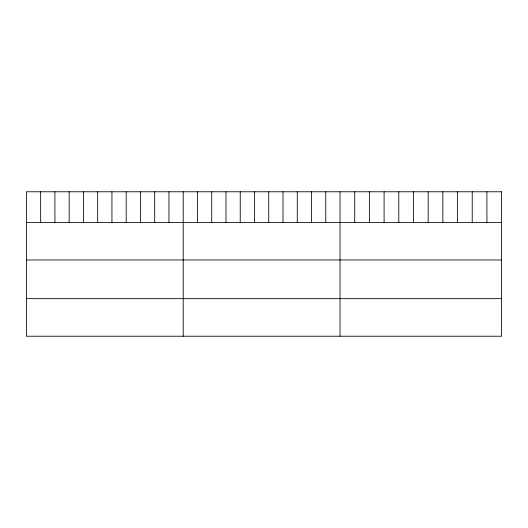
<?xml version="1.0" encoding="UTF-8"?>
<svg xmlns="http://www.w3.org/2000/svg" width="528" height="528" viewBox="0 0 528 528"><rect width="100%" height="100%" fill="white"/><g stroke="black" fill="none" stroke-linecap="round" stroke-linejoin="round"><path stroke-width="0.79" d="M26.4 222.413L501.6 222.413M26.4 259.974L501.6 259.974M26.4 298.663L501.6 298.663M486.915 191.776L486.915 222.413M472.223 191.776L472.223 222.413M457.538 191.776L457.538 222.413M442.847 191.776L442.847 222.413M428.162 191.776L428.162 222.413M413.47 191.776L413.47 222.413M398.785 191.776L398.785 222.413M384.094 191.776L384.094 222.413M369.409 191.776L369.409 222.413M354.717 191.776L354.717 222.413M340.032 191.776L340.032 336.224M325.776 191.776L325.776 222.413M311.52 191.776L311.52 222.413M297.264 191.776L297.264 222.413M283.008 191.776L283.008 222.413M268.752 191.776L268.752 222.413M254.496 191.776L254.496 222.413M240.24 191.776L240.24 222.413M225.984 191.776L225.984 222.413M211.728 191.776L211.728 222.413M197.472 191.776L197.472 222.413M183.216 191.776L183.216 336.224M168.96 191.776L168.96 222.413M154.704 191.776L154.704 222.413M140.448 191.776L140.448 222.413M126.192 191.776L126.192 222.413M111.936 191.776L111.936 222.413M97.68 191.776L97.68 222.413M83.424 191.776L83.424 222.413M69.168 191.776L69.168 222.413M54.912 191.776L54.912 222.413M40.656 191.776L40.656 222.413M501.6 191.776L26.4 191.776L26.4 336.224L501.6 336.224L501.6 191.776"/></g></svg>
